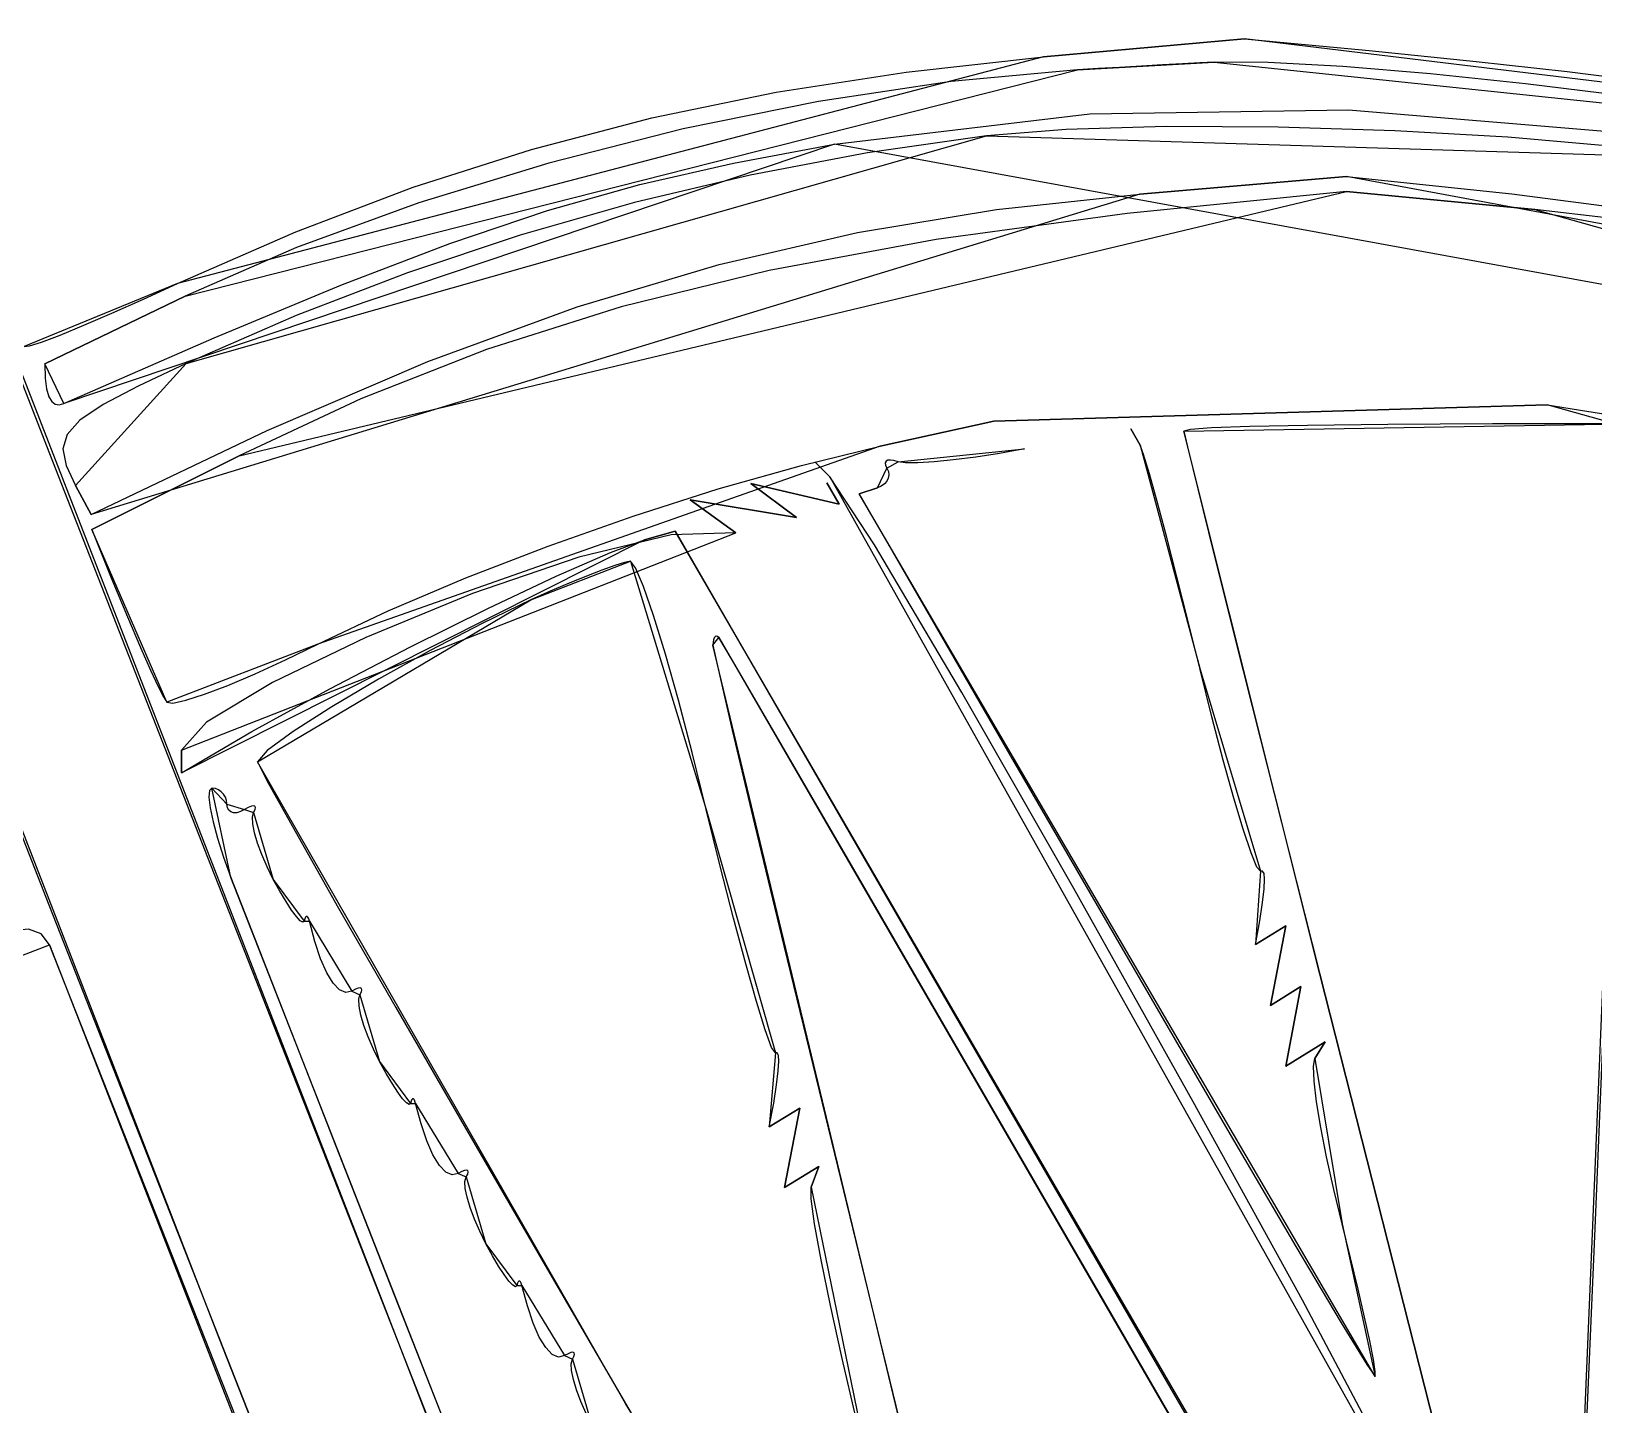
# Model space of a CAD drawing. Extents: x 0.3 to 49.4, y 16 to 54.1.
# Drawn here: x 5.538 to 9.567, y 36.309 to 39.851 of the extents above; entities that cross this region are included whole.
import ezdxf

# ---------------------------------------------------------------- set-up
doc = ezdxf.new("R2010")
doc.units = 0
doc.layers.get('0').update_dxf_attribs({"linetype": 'CONTINUOUS'})

msp = doc.modelspace()

# ---------------------------------------------------------------- linework, layer by layer
at = {"color": 178}
for points in [[(6.4543, 36.5476), (6.0017, 37.7003), (5.5862, 38.7613), (5.2199, 39.6994), (4.915, 40.4838), (4.6833, 41.0836), (4.537, 41.4676), (4.4882, 41.6051), (6.4543, 36.5476)], [(4.0806, 41.4917), (4.1386, 41.3223), (4.2891, 40.9222), (4.5204, 40.3206), (4.8211, 39.5466), (5.1794, 38.6292), (5.5838, 37.5976), (6.0227, 36.4809), (4.0806, 41.4917)], [(8.1481, 39.7844), (8.667, 39.8311), (8.1481, 39.7844)], [(8.667, 39.8311), (8.9881, 39.8012), (9.2643, 39.773), (9.4991, 39.7467), (9.696, 39.722), (9.8586, 39.6991), (9.9903, 39.6778), (10.0947, 39.6581), (8.667, 39.8311)], [(5.9152, 39.2), (6.2204, 39.3335), (6.5232, 39.4485), (6.8278, 39.5461), (7.1384, 39.6273), (7.4592, 39.6934), (7.7943, 39.7454), (8.1481, 39.7844), (5.9152, 39.2)], [(8.5887, 39.771), (8.5517, 39.7691), (8.5066, 39.7667), (8.4556, 39.7639), (8.4009, 39.7609), (8.3447, 39.7577), (8.2891, 39.7545), (8.2362, 39.7515), (8.5887, 39.771)], [(10.0574, 39.617), (9.8641, 39.6515), (9.6363, 39.6848), (9.3914, 39.7153), (9.1468, 39.7409), (8.9199, 39.76), (8.7281, 39.7706), (8.5887, 39.771), (10.0574, 39.617)], [(8.2362, 39.7515), (7.91, 39.7214), (7.5681, 39.6698), (7.2194, 39.5988), (6.8729, 39.5109), (6.5374, 39.4082), (6.2219, 39.2929), (5.9352, 39.1675), (8.2362, 39.7515)], [(7.6096, 39.5597), (8.2681, 39.638), (8.9351, 39.6485), (9.6061, 39.592), (10.277, 39.4694), (10.9435, 39.2813), (11.6013, 39.0286), (12.2463, 38.712), (7.6096, 39.5597)], [(8.0012, 39.5813), (7.6946, 39.5369), (7.3921, 39.4794), (7.0936, 39.4088), (6.7991, 39.325), (6.5084, 39.2279), (6.2214, 39.1177), (5.9379, 38.9942), (8.0012, 39.5813)], [(9.8224, 39.5251), (9.6086, 39.5545), (9.3457, 39.5778), (9.054, 39.5944), (8.7535, 39.6037), (8.4645, 39.605), (8.207, 39.5978), (8.0012, 39.5813), (9.8224, 39.5251)], [(5.6219, 38.8911), (6.0101, 39.0605), (6.3365, 39.1962), (6.6175, 39.3036), (6.8691, 39.3882), (7.1075, 39.4555), (7.3489, 39.5108), (7.6096, 39.5597), (5.6219, 38.8911)], [(8.397, 39.431), (8.9298, 39.4766), (8.397, 39.431)], [(8.9298, 39.4766), (9.356, 39.4315), (9.7397, 39.3814), (10.0841, 39.3266), (10.3923, 39.2675), (10.6675, 39.2043), (10.9128, 39.1375), (11.1314, 39.0672), (8.9298, 39.4766)], [(5.6929, 38.6042), (6.1468, 38.8216), (6.5611, 38.9988), (6.9461, 39.1399), (7.312, 39.2494), (7.6689, 39.3316), (8.0272, 39.3907), (8.397, 39.431), (5.6929, 38.6042)], [(8.9298, 39.4374), (8.3639, 39.3808), (7.8721, 39.3135), (7.4415, 39.2338), (7.0593, 39.14), (6.7126, 39.0303), (6.3885, 38.9029), (6.0742, 38.7561), (8.9298, 39.4374)], [(9.4153, 39.3914), (8.9298, 39.4374), (9.4153, 39.3914)], [(11.953, 38.6786), (11.5901, 38.8431), (11.2346, 38.9847), (10.882, 39.1046), (10.528, 39.2041), (10.1685, 39.2842), (9.799, 39.3462), (9.4153, 39.3914), (11.953, 38.6786)], [(5.5204, 39.0381), (5.5334, 39.0392), (5.5649, 39.0493), (5.6125, 39.0674), (5.6737, 39.0925), (5.7462, 39.1236), (5.8275, 39.1598), (5.9152, 39.2), (5.5204, 39.0381)], [(5.9352, 39.1675), (5.573, 38.9928), (5.9352, 39.1675)], [(5.573, 38.9928), (5.5742, 38.9561), (5.5778, 38.9283), (5.5835, 38.9084), (5.5911, 38.8956), (5.6001, 38.889), (5.6105, 38.8878), (5.6219, 38.8911), (5.573, 38.9928)], [(5.9379, 38.9942), (5.814, 38.9356), (5.7239, 38.8882), (5.6639, 38.8481), (5.6305, 38.8113), (5.6199, 38.7736), (5.6285, 38.7311), (5.6525, 38.6797), (5.9379, 38.9942)], [(8.0208, 38.8455), (9.447, 38.8873), (8.0208, 38.8455)], [(9.447, 38.8873), (9.8561, 38.8219), (10.2323, 38.748), (10.5803, 38.6649), (10.905, 38.5723), (11.2111, 38.4695), (11.5034, 38.3559), (11.7868, 38.2311), (9.447, 38.8873)], [(7.7271, 38.7806), (8.0208, 38.8455), (7.7271, 38.7806)], [(8.3975, 38.7831), (8.3733, 38.8255), (8.3975, 38.7831)], [(9.6462, 38.8386), (9.3061, 38.8381), (9.036, 38.8367), (8.8296, 38.8345), (8.6802, 38.8315), (8.5816, 38.828), (8.5271, 38.824), (8.5104, 38.8197), (9.6462, 38.8386)], [(8.5104, 38.8197), (8.5197, 38.7787), (8.5461, 38.6704), (8.5876, 38.5034), (8.642, 38.2862), (8.7071, 38.0275), (8.7808, 37.7357), (8.8609, 37.4195), (8.5104, 38.8197)], [(6.2771, 38.2703), (6.4587, 38.3562), (6.6587, 38.4412), (6.8712, 38.5233), (7.0903, 38.6004), (7.3099, 38.6704), (7.5242, 38.7312), (7.7271, 38.7806), (6.2771, 38.2703)], [(8.0991, 38.7735), (8.0351, 38.7621), (7.9736, 38.7526), (7.9167, 38.7452), (7.8663, 38.74), (7.8243, 38.7374), (7.7929, 38.7375), (7.774, 38.7404), (8.0991, 38.7735)], [(8.5521, 38.2047), (8.5217, 38.3283), (8.4925, 38.4442), (8.4654, 38.5488), (8.4414, 38.6385), (8.4215, 38.7098), (8.4065, 38.7592), (8.3975, 38.7831), (8.5521, 38.2047)], [(6.0742, 38.7561), (5.6943, 38.5657), (6.0742, 38.7561)], [(7.5977, 38.7016), (7.5589, 38.7407), (7.5977, 38.7016)], [(7.7449, 38.724), (7.7486, 38.7155), (7.7497, 38.7069), (7.7482, 38.6985), (7.7444, 38.6906), (7.7383, 38.6835), (7.7301, 38.6776), (7.72, 38.6731), (7.7449, 38.724)], [(7.774, 38.7404), (7.7629, 38.7438), (7.7538, 38.7451), (7.747, 38.7445), (7.7424, 38.7419), (7.7405, 38.7376), (7.7412, 38.7316), (7.7449, 38.724), (7.774, 38.7404)], [(9.5091, 35.4586), (9.5226, 35.6801), (9.5445, 36.1476), (9.571, 36.7629), (9.5982, 37.428), (9.6223, 38.0448), (9.6396, 38.5151), (9.6462, 38.741), (9.5091, 35.4586)], [(5.6525, 38.6797), (5.6929, 38.6042), (5.6525, 38.6797)], [(7.6212, 38.6314), (7.3942, 38.6844), (7.6212, 38.6314)], [(7.3942, 38.6844), (7.5117, 38.597), (7.3942, 38.6844)], [(7.5901, 38.6861), (7.6212, 38.6314), (7.5901, 38.6861)], [(9.1182, 35.9886), (9.0256, 36.1839), (8.8159, 36.5781), (8.5344, 37.0903), (8.2265, 37.6397), (7.9375, 38.1453), (7.7128, 38.5262), (7.5977, 38.7016), (9.1182, 35.9886)], [(7.5117, 38.597), (7.2375, 38.6427), (7.5117, 38.597)], [(7.2375, 38.6427), (7.355, 38.5577), (7.2375, 38.6427)], [(7.72, 38.6731), (7.6733, 38.6575), (7.72, 38.6731)], [(7.6733, 38.6575), (8.0686, 37.973), (8.3831, 37.43), (8.6242, 37.0156), (8.7995, 36.7167), (8.9162, 36.5201), (8.9819, 36.4128), (9.004, 36.3818), (7.6733, 38.6575)], [(5.6943, 38.5657), (5.7447, 38.4413), (5.7863, 38.3408), (5.8197, 38.262), (5.8458, 38.2028), (5.8654, 38.161), (5.8792, 38.1344), (5.8879, 38.121), (5.6943, 38.5657)], [(7.12, 38.5396), (7.1983, 38.562), (7.12, 38.5396)], [(7.1983, 38.562), (7.867, 37.404), (8.3983, 36.4849), (8.8051, 35.7826), (9.0998, 35.2752), (9.2953, 34.9406), (9.404, 34.7567), (9.4387, 34.7016), (7.1983, 38.562)], [(7.355, 38.5577), (7.1886, 38.5522), (6.9505, 38.4944), (6.6761, 38.4006), (6.4009, 38.2875), (6.1604, 38.1714), (5.9901, 38.0689), (5.9255, 37.9965), (7.355, 38.5577)], [(5.9255, 37.9386), (6.1068, 38.045), (6.3084, 38.1554), (6.5161, 38.2633), (6.7154, 38.3621), (6.8921, 38.4454), (7.0317, 38.5067), (7.12, 38.5396), (5.9255, 37.9386)], [(7.0832, 38.4839), (7.068, 38.4808), (7.043, 38.4729), (7.0098, 38.461), (6.9699, 38.4455), (6.925, 38.4271), (6.8766, 38.4065), (6.8263, 38.3841), (7.0832, 38.4839)], [(7.279, 37.8439), (7.2426, 37.9907), (7.2071, 38.1255), (7.1735, 38.2445), (7.1431, 38.3437), (7.1171, 38.4193), (7.0968, 38.4674), (7.0832, 38.4839), (7.279, 37.8439)], [(6.8263, 38.3841), (6.7008, 38.3239), (6.5666, 38.2538), (6.434, 38.1799), (6.313, 38.1082), (6.2139, 38.0447), (6.1468, 37.9956), (6.122, 37.9667), (6.8263, 38.3841)], [(7.3109, 38.2871), (7.3075, 38.2898), (7.3045, 38.2905), (7.3017, 38.2893), (7.2995, 38.2862), (7.2977, 38.2815), (7.2966, 38.2751), (7.2962, 38.2673), (7.3109, 38.2871)], [(9.4888, 34.5267), (8.8407, 35.6482), (8.3252, 36.5396), (7.9303, 37.2221), (7.6436, 37.7169), (7.4529, 38.0452), (7.3461, 38.2282), (7.3109, 38.2871), (9.4888, 34.5267)], [(5.8879, 38.121), (5.9038, 38.1184), (5.9369, 38.1254), (5.9849, 38.1409), (6.0452, 38.164), (6.1157, 38.1939), (6.1937, 38.2297), (6.2771, 38.2703), (5.8879, 38.121)], [(7.2962, 38.2673), (7.3092, 38.2063), (7.3459, 38.0485), (7.4036, 37.8063), (7.4791, 37.4922), (7.5696, 37.1185), (7.672, 36.6976), (7.7833, 36.242), (7.2962, 38.2673)], [(8.7083, 37.6845), (8.6989, 37.6951), (8.6836, 37.7322), (8.6634, 37.7927), (8.6392, 37.8734), (8.6119, 37.9711), (8.5826, 38.0825), (8.5521, 38.2047), (8.7083, 37.6845)], [(5.9255, 37.9965), (5.9255, 37.9386), (5.9255, 37.9965)], [(6.122, 37.9667), (6.147, 37.9168), (6.2186, 37.7878), (6.3309, 37.5898), (6.4781, 37.3331), (6.6544, 37.0278), (6.854, 36.6839), (7.071, 36.3116), (6.122, 37.9667)], [(6.0043, 37.8987), (5.9978, 37.8926), (5.9963, 37.8752), (5.9995, 37.848), (6.0071, 37.8123), (6.0188, 37.7696), (6.0343, 37.7213), (6.0533, 37.6687), (6.0043, 37.8987)], [(6.0429, 37.8572), (6.0419, 37.8667), (6.039, 37.8754), (6.0344, 37.8831), (6.0284, 37.8895), (6.0213, 37.8944), (6.0131, 37.8976), (6.0043, 37.8987), (6.0429, 37.8572)], [(6.0882, 37.8437), (6.0778, 37.8384), (6.0683, 37.8356), (6.0599, 37.8353), (6.0529, 37.8374), (6.0476, 37.8418), (6.0441, 37.8484), (6.0429, 37.8572), (6.0882, 37.8437)], [(6.1115, 37.8362), (6.1153, 37.8435), (6.1165, 37.8489), (6.1152, 37.8521), (6.1116, 37.8533), (6.1058, 37.8523), (6.0979, 37.8491), (6.0882, 37.8437), (6.1115, 37.8362)], [(6.1625, 37.6637), (6.1464, 37.6959), (6.1328, 37.7274), (6.1218, 37.7571), (6.1139, 37.7838), (6.1093, 37.8066), (6.1084, 37.8244), (6.1115, 37.8362), (6.1625, 37.6637)], [(7.457, 37.2161), (7.4475, 37.2298), (7.4309, 37.2753), (7.4082, 37.3487), (7.3806, 37.446), (7.3491, 37.5636), (7.3149, 37.6975), (7.279, 37.8439), (7.457, 37.2161)], [(8.6948, 37.4954), (8.7059, 37.5564), (8.7133, 37.6039), (8.7173, 37.6393), (8.7185, 37.6638), (8.7171, 37.6787), (8.7136, 37.6852), (8.7083, 37.6845), (8.6948, 37.4954)], [(6.0533, 37.6687), (6.0982, 37.5528), (6.1876, 37.324), (6.3151, 36.9983), (6.4745, 36.592), (6.6595, 36.1209), (6.8637, 35.6011), (7.0808, 35.0487), (6.0533, 37.6687)], [(6.242, 37.556), (6.2386, 37.5529), (6.2317, 37.5571), (6.2219, 37.5678), (6.2095, 37.5845), (6.1952, 37.6065), (6.1794, 37.6331), (6.1625, 37.6637), (6.242, 37.556)], [(6.2554, 37.556), (6.2537, 37.5619), (6.2517, 37.5659), (6.2497, 37.5678), (6.2476, 37.5678), (6.2456, 37.5659), (6.2437, 37.5619), (6.242, 37.556), (6.2554, 37.556)], [(6.3651, 37.3754), (6.3494, 37.3716), (6.3331, 37.3787), (6.3165, 37.396), (6.3001, 37.423), (6.2842, 37.4591), (6.2692, 37.5036), (6.2554, 37.556), (6.3651, 37.3754)], [(5.585, 37.4945), (5.5639, 37.5235), (5.5309, 37.5355), (5.4867, 37.5309), (5.4322, 37.5099), (5.3682, 37.4728), (5.2954, 37.4199), (5.2146, 37.3517), (5.585, 37.4945)], [(8.7732, 37.5438), (8.6948, 37.4954), (8.7732, 37.5438)], [(8.734, 37.3387), (8.7732, 37.5438), (8.734, 37.3387)], [(7.0756, 33.6747), (7.0286, 33.8061), (6.9009, 34.1404), (6.7079, 34.6387), (6.4646, 35.2622), (6.1862, 35.9719), (5.888, 36.729), (5.585, 37.4945), (7.0756, 33.6747)], [(8.8609, 37.4195), (9.2114, 36.0383), (8.8609, 37.4195)], [(6.3856, 37.3662), (6.3895, 37.3736), (6.3909, 37.3791), (6.39, 37.3825), (6.3868, 37.384), (6.3815, 37.3833), (6.3743, 37.3805), (6.3651, 37.3754), (6.3856, 37.3662)], [(6.4367, 37.1937), (6.4206, 37.2259), (6.4069, 37.2574), (6.396, 37.2871), (6.388, 37.3138), (6.3835, 37.3366), (6.3826, 37.3544), (6.3856, 37.3662), (6.4367, 37.1937)], [(8.8124, 37.3871), (8.734, 37.3387), (8.8124, 37.3871)], [(8.7732, 37.182), (8.8124, 37.3871), (8.7732, 37.182)], [(8.875, 37.245), (8.7732, 37.182), (8.875, 37.245)], [(8.8481, 37.2015), (8.875, 37.245), (8.8481, 37.2015)], [(6.5162, 37.086), (6.5128, 37.0829), (6.5059, 37.0871), (6.496, 37.0978), (6.4837, 37.1146), (6.4694, 37.1365), (6.4535, 37.1631), (6.4367, 37.1937), (6.5162, 37.086)], [(7.4415, 37.0254), (7.4527, 37.0864), (7.4602, 37.1341), (7.4645, 37.1697), (7.466, 37.1944), (7.465, 37.2096), (7.4619, 37.2164), (7.457, 37.2161), (7.4415, 37.0254)], [(8.9184, 36.7757), (8.8969, 36.8643), (8.8785, 36.9479), (8.8637, 37.0241), (8.8528, 37.0901), (8.8463, 37.1435), (8.8446, 37.1815), (8.8481, 37.2015), (8.9184, 36.7757)], [(6.5295, 37.086), (6.5278, 37.0919), (6.5259, 37.0959), (6.5238, 37.0979), (6.5218, 37.0979), (6.5198, 37.0959), (6.5179, 37.0919), (6.5162, 37.086), (6.5295, 37.086)], [(6.6393, 36.9054), (6.6236, 36.9016), (6.6072, 36.9087), (6.5907, 36.926), (6.5742, 36.953), (6.5583, 36.9891), (6.5433, 37.0336), (6.5295, 37.086), (6.6393, 36.9054)], [(7.5199, 37.0738), (7.4415, 37.0254), (7.5199, 37.0738)], [(7.4807, 36.8687), (7.5199, 37.0738), (7.4807, 36.8687)], [(6.6598, 36.8962), (6.6637, 36.9036), (6.6651, 36.9091), (6.6641, 36.9125), (6.661, 36.914), (6.6557, 36.9133), (6.6484, 36.9105), (6.6393, 36.9054), (6.6598, 36.8962)], [(7.5695, 36.9236), (7.4807, 36.8687), (7.5695, 36.9236)], [(7.5491, 36.8703), (7.5695, 36.9236), (7.5491, 36.8703)], [(6.7108, 36.7237), (6.6948, 36.756), (6.6811, 36.7874), (6.6701, 36.8171), (6.6622, 36.8439), (6.6576, 36.8667), (6.6567, 36.8845), (6.6598, 36.8962), (6.7108, 36.7237)], [(7.7042, 36.1144), (7.6646, 36.2764), (7.6292, 36.4281), (7.599, 36.5649), (7.575, 36.6822), (7.558, 36.7752), (7.549, 36.8395), (7.5491, 36.8703), (7.7042, 36.1144)], [(9.004, 36.3818), (9.004, 36.3946), (8.9991, 36.4259), (8.9898, 36.4733), (8.9765, 36.5344), (8.9598, 36.6068), (8.9403, 36.688), (8.9184, 36.7757), (9.004, 36.3818)], [(6.7903, 36.616), (6.7869, 36.6129), (6.78, 36.6171), (6.7702, 36.6279), (6.7579, 36.6446), (6.7435, 36.6665), (6.7277, 36.6931), (6.7108, 36.7237), (6.7903, 36.616)], [(6.8037, 36.616), (6.802, 36.6219), (6.8, 36.6259), (6.798, 36.6279), (6.7959, 36.6279), (6.7939, 36.6259), (6.792, 36.6219), (6.7903, 36.616), (6.8037, 36.616)], [(6.9135, 36.4354), (6.8977, 36.4316), (6.8814, 36.4387), (6.8648, 36.456), (6.8484, 36.483), (6.8325, 36.5191), (6.8175, 36.5636), (6.8037, 36.616), (6.9135, 36.4354)], [(8.4147, 31.4843), (8.3671, 31.6231), (8.2221, 32.0084), (7.9915, 32.6092), (7.6875, 33.3945), (7.3219, 34.3334), (6.9069, 35.3948), (6.4543, 36.5476), (8.4147, 31.4843)], [(6.0227, 36.4809), (7.9411, 31.6038), (6.0227, 36.4809)], [(6.934, 36.4262), (6.9378, 36.4336), (6.9392, 36.4391), (6.9383, 36.4426), (6.9351, 36.444), (6.9298, 36.4433), (6.9226, 36.4405), (6.9135, 36.4354), (6.934, 36.4262)], [(6.985, 36.2537), (6.9689, 36.286), (6.9552, 36.3175), (6.9443, 36.3471), (6.9364, 36.3739), (6.9318, 36.3967), (6.9309, 36.4145), (6.934, 36.4262), (6.985, 36.2537)], [(7.071, 36.3116), (7.2879, 35.9425), (7.4869, 35.6075), (7.6622, 35.3162), (7.8081, 35.0778), (7.9189, 34.9019), (7.9887, 34.7978), (8.0118, 34.7749), (7.071, 36.3116)]]:
    msp.add_lwpolyline(points, dxfattribs=at)

doc.saveas('drawing.dxf')
